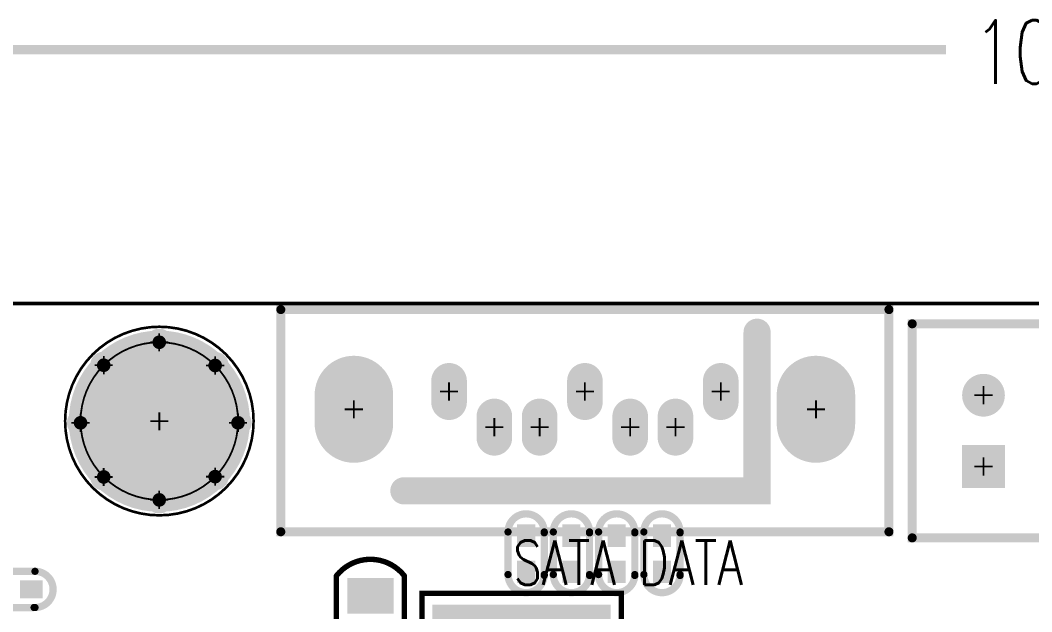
# Model space of a CAD drawing. Extents: x -396 to 4142, y 20 to 2755.
# Drawn here: x 786 to 1903, y 2080 to 2732 of the extents above; entities that cross this region are included whole.
import ezdxf

# ---------------------------------------------------------------- set-up
doc = ezdxf.new("R2010")
doc.units = 0
doc.linetypes.add('TRMIDX_2048', pattern=[2, 1, 1])
for name, color, linetype in [('BOARD_OUTLINE_00', 255, 'CONTINUOUS'), ('DIMENSION1_01', 255, 'CONTINUOUS'), ('DRIL_PLTE_THRU_01', 16, 'CONTINUOUS'), ('DRIL_PLTE_THRU_02', 3, 'CONTINUOUS'), ('DRIL_PLTE_THRU_03', 96, 'CONTINUOUS'), ('DRIL_PLTE_THRU_04', 146, 'CONTINUOUS'), ('DRIL_PLTE_THRU_05', 2, 'CONTINUOUS'), ('DRIL_PLTE_THRU_06', 5, 'CONTINUOUS'), ('DRIL_SYMBOL', 255, 'CONTINUOUS'), ('PADS_BOT', 186, 'CONTINUOUS'), ('PADS_INNER', 1, 'CONTINUOUS'), ('PADS_TOP', 1, 'CONTINUOUS'), ('PART_BOT_2DLINE_00', 56, 'CONTINUOUS'), ('PART_TOP_2DLINE_00', 67, 'CONTINUOUS'), ('PART_TOP_2DLINE_01', 67, 'CONTINUOUS'), ('PART_TOP_COPPER_121', 222, 'CONTINUOUS'), ('PART_TOP_COPPER_128', 210, 'CONTINUOUS'), ('PART_TOP_CUTOUT_01', 67, 'CONTINUOUS'), ('TEXT_01', 1, 'CONTINUOUS'), ('TEXT_105', 2, 'CONTINUOUS')]:
    doc.layers.add(name, color=color, linetype=linetype)
doc.styles.add('W10', font='simplex', dxfattribs={"width": 0.75})

# ---------------------------------------------------------------- blocks, each defined once
blk = doc.blocks.new('BOARD_5725')
at = {"layer": 'BOARD_OUTLINE_00', "const_width": 3.94}
blk.add_lwpolyline([(-786.1, 40, 0.414214), (-746.1, 0), (3110.9, 0, 0.414214), (3150.9, 40), (3150.9, 2320, 0.414214), (3110.9, 2360), (-746.1, 2360, 0.414214), (-786.1, 2320)], format="xyb", close=True, dxfattribs=at)
blk = doc.blocks.new('D_1dfeghi_5816')
at = {"layer": 'DIMENSION1_01', "linetype": 'TRMIDX_2048', "const_width": 10}
blk.add_lwpolyline([(0, 320), (1778.6, 320)], dxfattribs=at)
at = {"layer": 'TEXT_01', "style": 'W10', "width": 0.75}
blk.add_text('100mm', height=70, dxfattribs=at).set_placement((1808.6, 282.5))
blk = doc.blocks.new('SMOOTH_6')
at = {"const_width": 3}
blk.add_lwpolyline([(-1.5, 0, 1), (1.5, 0, 1)], format="xyb", close=True, dxfattribs=at)
blk = doc.blocks.new('PART_BODY_TOP_5732')
at = {"layer": 'PART_TOP_2DLINE_00', "const_width": 6}
blk.add_lwpolyline([(-68.9, 37.9), (63.5, 37.9, -0.486113), (63.5, -37.1), (-68.9, -37.1, -0.348726)], format="xyb", close=True, dxfattribs=at)
at = {"layer": 'PART_TOP_2DLINE_00'}
for p in [(-68.9, 37.9), (63.5, 37.9), (-68.9, -37.1), (63.5, -37.1)]:
    blk.add_blockref('SMOOTH_6', p, dxfattribs=at)
blk = doc.blocks.new('DRIL_HOLE_0')
blk.add_lwpolyline([(0, 0, 1), (0, 0, 1)], format="xyb", close=True)
blk = doc.blocks.new('PAD_0')
blk.add_lwpolyline([(0, 0, 1), (0, 0, 1)], format="xyb", close=True)
blk = doc.blocks.new('PAD_8')
at = {"const_width": 39.37}
blk.add_lwpolyline([(-25.59, 0), (25.59, 0)], dxfattribs=at)
blk = doc.blocks.new('STK_TOP_9')
at = {"layer": 'DRIL_PLTE_THRU_01'}
blk.add_blockref('DRIL_HOLE_0', (0, 0), dxfattribs=at)
at = {"layer": 'DRIL_PLTE_THRU_02'}
blk.add_blockref('DRIL_HOLE_0', (0, 0), dxfattribs=at)
at = {"layer": 'DRIL_PLTE_THRU_03'}
blk.add_blockref('DRIL_HOLE_0', (0, 0), dxfattribs=at)
at = {"layer": 'DRIL_PLTE_THRU_04'}
blk.add_blockref('DRIL_HOLE_0', (0, 0), dxfattribs=at)
at = {"layer": 'DRIL_PLTE_THRU_05'}
blk.add_blockref('DRIL_HOLE_0', (0, 0), dxfattribs=at)
at = {"layer": 'DRIL_PLTE_THRU_06'}
blk.add_blockref('DRIL_HOLE_0', (0, 0), dxfattribs=at)
at = {"layer": 'PADS_BOT'}
blk.add_blockref('PAD_0', (0, 0), dxfattribs=at)
at = {"layer": 'PADS_INNER'}
blk.add_blockref('PAD_0', (0, 0), dxfattribs=at)
at = {"layer": 'PADS_TOP', "rotation": 90}
blk.add_blockref('PAD_8', (0, 0), dxfattribs=at)
blk = doc.blocks.new('SYM_TOP_8')
for name, p in [('STK_TOP_9', (-41.34, 0.18)), ('STK_TOP_9', (41.34, 0.18)), ('PART_BODY_TOP_5732', (0, 0))]:
    blk.add_blockref(name, p)
blk = doc.blocks.new('PART_TOP_141')
blk.add_blockref('SYM_TOP_8', (0, 0))
blk = doc.blocks.new('SMOOTH_8')
at = {"const_width": 4}
blk.add_lwpolyline([(-2, 0, 1), (2, 0, 1)], format="xyb", close=True, dxfattribs=at)
blk = doc.blocks.new('PART_BODY_BOT_5733')
at = {"layer": 'PART_BOT_2DLINE_00', "const_width": 8}
for points in [[(-24, -20, -1), (-24, 20)], [(23, 20, -1), (23, -20)]]:
    blk.add_lwpolyline(points, format="xyb", dxfattribs=at)
for points in [[(-24, 20), (23, 20)], [(-23, -20), (24, -20)]]:
    blk.add_lwpolyline(points, dxfattribs=at)
at = {"layer": 'PART_BOT_2DLINE_00'}
for p in [(-24, 20), (-24, 20), (23, 20), (23, 20), (-24, -20), (-23, -20), (23, -20), (24, -20)]:
    blk.add_blockref('SMOOTH_8', p, dxfattribs=at)
blk = doc.blocks.new('PAD_2')
at = {"const_width": 20}
blk.add_lwpolyline([(-12.5, 0), (12.5, 0)], dxfattribs=at)
blk = doc.blocks.new('STK_BOT_8')
at = {"layer": 'DRIL_PLTE_THRU_01'}
blk.add_blockref('DRIL_HOLE_0', (0, 0), dxfattribs=at)
at = {"layer": 'DRIL_PLTE_THRU_02'}
blk.add_blockref('DRIL_HOLE_0', (0, 0), dxfattribs=at)
at = {"layer": 'DRIL_PLTE_THRU_03'}
blk.add_blockref('DRIL_HOLE_0', (0, 0), dxfattribs=at)
at = {"layer": 'DRIL_PLTE_THRU_04'}
blk.add_blockref('DRIL_HOLE_0', (0, 0), dxfattribs=at)
at = {"layer": 'DRIL_PLTE_THRU_05'}
blk.add_blockref('DRIL_HOLE_0', (0, 0), dxfattribs=at)
at = {"layer": 'DRIL_PLTE_THRU_06'}
blk.add_blockref('DRIL_HOLE_0', (0, 0), dxfattribs=at)
at = {"layer": 'PADS_BOT'}
blk.add_blockref('PAD_2', (0, 0), dxfattribs=at)
at = {"layer": 'PADS_INNER'}
blk.add_blockref('PAD_0', (0, 0), dxfattribs=at)
at = {"layer": 'PADS_TOP'}
blk.add_blockref('PAD_0', (0, 0), dxfattribs=at)
blk = doc.blocks.new('SYM_BOT_9')
for name, p in [('PART_BODY_BOT_5733', (0, 0)), ('STK_BOT_8', (-20, 0)), ('STK_BOT_8', (20, 0))]:
    blk.add_blockref(name, p)
blk = doc.blocks.new('PART_BOT_143')
blk.add_blockref('SYM_BOT_9', (0, 0))
blk = doc.blocks.new('SMOOTH_3$937007874')
at = {"const_width": 1.97}
blk.add_lwpolyline([(-1, 0, 1), (1, 0, 1)], format="xyb", close=True, dxfattribs=at)
blk = doc.blocks.new('PART_BODY_TOP_5749')
at = {"layer": 'PART_TOP_2DLINE_01', "const_width": 6}
blk.add_lwpolyline([(-50, 110), (180, 110), (180, -110), (-50, -110)], close=True, dxfattribs=at)
at = {"layer": 'PART_TOP_CUTOUT_01', "const_width": 3.94}
blk.add_lwpolyline([(40, 110), (90, 110), (90, -100), (40, -100)], close=True, dxfattribs=at)
at = {"layer": 'PART_TOP_2DLINE_01'}
for p in [(-50, 110), (180, 110), (-50, -110), (180, -110)]:
    blk.add_blockref('SMOOTH_6', p, dxfattribs=at)
at = {"layer": 'PART_TOP_CUTOUT_01'}
for p in [(40, 110), (90, 110), (40, -100), (90, -100)]:
    blk.add_blockref('SMOOTH_3$937007874', p, dxfattribs=at)
blk = doc.blocks.new('PAD_20')
at = {"const_width": 74.8}
blk.add_lwpolyline([(-98.4, 0), (98.4, 0)], dxfattribs=at)
blk = doc.blocks.new('STK_TOP_30')
at = {"layer": 'DRIL_PLTE_THRU_01'}
blk.add_blockref('DRIL_HOLE_0', (0, 0), dxfattribs=at)
at = {"layer": 'DRIL_PLTE_THRU_02'}
blk.add_blockref('DRIL_HOLE_0', (0, 0), dxfattribs=at)
at = {"layer": 'DRIL_PLTE_THRU_03'}
blk.add_blockref('DRIL_HOLE_0', (0, 0), dxfattribs=at)
at = {"layer": 'DRIL_PLTE_THRU_04'}
blk.add_blockref('DRIL_HOLE_0', (0, 0), dxfattribs=at)
at = {"layer": 'DRIL_PLTE_THRU_05'}
blk.add_blockref('DRIL_HOLE_0', (0, 0), dxfattribs=at)
at = {"layer": 'DRIL_PLTE_THRU_06'}
blk.add_blockref('DRIL_HOLE_0', (0, 0), dxfattribs=at)
at = {"layer": 'PADS_BOT'}
blk.add_blockref('PAD_0', (0, 0), dxfattribs=at)
at = {"layer": 'PADS_INNER'}
blk.add_blockref('PAD_0', (0, 0), dxfattribs=at)
at = {"layer": 'PADS_TOP', "rotation": 90}
blk.add_blockref('PAD_20', (0, 0), dxfattribs=at)
blk = doc.blocks.new('SYM_TOP_25')
for name, p in [('STK_TOP_30', (0, 0)), ('STK_TOP_30', (133.9, 0)), ('PART_BODY_TOP_5749', (0, 0))]:
    blk.add_blockref(name, p)
blk = doc.blocks.new('PART_TOP_163')
blk.add_blockref('SYM_TOP_25', (0, 0))
blk = doc.blocks.new('PART_BOT_207')
blk.add_blockref('SYM_BOT_9', (0, 0))
blk = doc.blocks.new('PART_BOT_208')
blk.add_blockref('SYM_BOT_9', (0, 0))
blk = doc.blocks.new('PART_BOT_209')
blk.add_blockref('SYM_BOT_9', (0, 0))
blk = doc.blocks.new('PART_BOT_210')
blk.add_blockref('SYM_BOT_9', (0, 0))
blk = doc.blocks.new('SMOOTH_10')
at = {"const_width": 5}
blk.add_lwpolyline([(-2.5, 0, 1), (2.5, 0, 1)], format="xyb", close=True, dxfattribs=at)
blk = doc.blocks.new('PART_BODY_TOP_5771')
at = {"layer": 'PART_TOP_2DLINE_00', "const_width": 10}
blk.add_lwpolyline([(-78.7, 78.7), (157.5, 78.7), (157.5, -1889.8), (-78.7, -1889.8)], close=True, dxfattribs=at)
at = {"layer": 'PART_TOP_2DLINE_00'}
for p in [(-78.7, 78.7), (157.5, 78.7)]:
    blk.add_blockref('SMOOTH_10', p, dxfattribs=at)
blk = doc.blocks.new('DRIL_SYMBOL_31$4960629921')
at = {"layer": 'DRIL_SYMBOL', "const_width": 2}
for points in [[(-10, 0), (10, 0)], [(0, -10), (0, 10)]]:
    blk.add_lwpolyline(points, dxfattribs=at)
blk = doc.blocks.new('DRIL_HOLE_31$4960629921')
at = {"const_width": 15.7}
blk.add_lwpolyline([(-7.9, 0, 1), (7.9, 0, 1)], format="xyb", close=True, dxfattribs=at)
blk.add_blockref('DRIL_SYMBOL_31$4960629921', (0, 0))
blk = doc.blocks.new('PAD_13')
at = {"const_width": 23.6}
blk.add_lwpolyline([(0, -11.8, 1), (0, 11.8, 1)], format="xyb", close=True, dxfattribs=at)
blk = doc.blocks.new('PAD_35')
at = {"const_width": 47.2}
blk.add_lwpolyline([(-23.6, 0), (23.6, 0)], dxfattribs=at)
blk = doc.blocks.new('STK_TOP_58')
at = {"layer": 'DRIL_PLTE_THRU_01'}
blk.add_blockref('DRIL_HOLE_31$4960629921', (0, 0), dxfattribs=at)
at = {"layer": 'DRIL_PLTE_THRU_02'}
blk.add_blockref('DRIL_HOLE_31$4960629921', (0, 0), dxfattribs=at)
at = {"layer": 'DRIL_PLTE_THRU_03'}
blk.add_blockref('DRIL_HOLE_31$4960629921', (0, 0), dxfattribs=at)
at = {"layer": 'DRIL_PLTE_THRU_04'}
blk.add_blockref('DRIL_HOLE_31$4960629921', (0, 0), dxfattribs=at)
at = {"layer": 'DRIL_PLTE_THRU_05'}
blk.add_blockref('DRIL_HOLE_31$4960629921', (0, 0), dxfattribs=at)
at = {"layer": 'DRIL_PLTE_THRU_06'}
blk.add_blockref('DRIL_HOLE_31$4960629921', (0, 0), dxfattribs=at)
at = {"layer": 'PADS_BOT'}
blk.add_blockref('PAD_35', (0, 0), dxfattribs=at)
at = {"layer": 'PADS_INNER'}
blk.add_blockref('PAD_13', (0, 0), dxfattribs=at)
at = {"layer": 'PADS_TOP'}
blk.add_blockref('PAD_35', (0, 0), dxfattribs=at)
blk = doc.blocks.new('STK_TOP_57')
at = {"layer": 'DRIL_PLTE_THRU_01'}
blk.add_blockref('DRIL_HOLE_31$4960629921', (0, 0), dxfattribs=at)
at = {"layer": 'DRIL_PLTE_THRU_02'}
blk.add_blockref('DRIL_HOLE_31$4960629921', (0, 0), dxfattribs=at)
at = {"layer": 'DRIL_PLTE_THRU_03'}
blk.add_blockref('DRIL_HOLE_31$4960629921', (0, 0), dxfattribs=at)
at = {"layer": 'DRIL_PLTE_THRU_04'}
blk.add_blockref('DRIL_HOLE_31$4960629921', (0, 0), dxfattribs=at)
at = {"layer": 'DRIL_PLTE_THRU_05'}
blk.add_blockref('DRIL_HOLE_31$4960629921', (0, 0), dxfattribs=at)
at = {"layer": 'DRIL_PLTE_THRU_06'}
blk.add_blockref('DRIL_HOLE_31$4960629921', (0, 0), dxfattribs=at)
at = {"layer": 'PADS_BOT'}
blk.add_blockref('PAD_13', (0, 0), dxfattribs=at)
at = {"layer": 'PADS_INNER'}
blk.add_blockref('PAD_13', (0, 0), dxfattribs=at)
at = {"layer": 'PADS_TOP'}
blk.add_blockref('PAD_13', (0, 0), dxfattribs=at)
blk = doc.blocks.new('SYM_TOP_47')
for name, p in [('PART_BODY_TOP_5771', (0, 0)), ('STK_TOP_58', (0, 0)), ('STK_TOP_57', (78.7, 0))]:
    blk.add_blockref(name, p)
blk = doc.blocks.new('PART_TOP_311')
blk.add_blockref('SYM_TOP_47', (0, 0))
blk = doc.blocks.new('SMOOTH_30')
at = {"const_width": 15}
blk.add_lwpolyline([(-7.5, 0, 1), (7.5, 0, 1)], format="xyb", close=True, dxfattribs=at)
blk = doc.blocks.new('PART_BODY_TOP_5782')
at = {"layer": 'PART_TOP_2DLINE_00', "const_width": 10}
blk.add_lwpolyline([(-80.6, 135.2), (590.9, 135.2), (590.9, -110), (-80.6, -110)], close=True, dxfattribs=at)
at = {"layer": 'PART_TOP_2DLINE_00', "const_width": 30}
blk.add_lwpolyline([(455, 90), (65, 90), (65, -85)], dxfattribs=at)
at = {"layer": 'PART_TOP_2DLINE_00'}
for name, p in [('SMOOTH_10', (-80.6, 135.2)), ('SMOOTH_10', (590.9, 135.2)), ('SMOOTH_30', (65, 90)), ('SMOOTH_30', (455, 90)), ('SMOOTH_30', (65, -85)), ('SMOOTH_10', (-80.6, -110)), ('SMOOTH_10', (590.9, -110))]:
    blk.add_blockref(name, p, dxfattribs=at)
blk = doc.blocks.new('DRIL_SYMBOL_23$6220472441')
at = {"layer": 'DRIL_SYMBOL', "const_width": 2}
for points in [[(-10, 0), (10, 0)], [(0, -10), (0, 10)]]:
    blk.add_lwpolyline(points, dxfattribs=at)
blk = doc.blocks.new('DRIL_HOLE_23$6220472441')
at = {"const_width": 11.8}
blk.add_lwpolyline([(-5.9, 0, 1), (5.9, 0, 1)], format="xyb", close=True, dxfattribs=at)
blk.add_blockref('DRIL_SYMBOL_23$6220472441', (0, 0))
blk = doc.blocks.new('PAD_47')
at = {"const_width": 19.7}
blk.add_lwpolyline([(-11.8, -9.8), (11.8, -9.8, 1), (11.8, 9.8), (-11.8, 9.8, 1)], format="xyb", close=True, dxfattribs=at)
blk = doc.blocks.new('STK_TOP_72')
at = {"layer": 'DRIL_PLTE_THRU_01'}
blk.add_blockref('DRIL_HOLE_23$6220472441', (0, 0), dxfattribs=at)
at = {"layer": 'DRIL_PLTE_THRU_02'}
blk.add_blockref('DRIL_HOLE_23$6220472441', (0, 0), dxfattribs=at)
at = {"layer": 'DRIL_PLTE_THRU_03'}
blk.add_blockref('DRIL_HOLE_23$6220472441', (0, 0), dxfattribs=at)
at = {"layer": 'DRIL_PLTE_THRU_04'}
blk.add_blockref('DRIL_HOLE_23$6220472441', (0, 0), dxfattribs=at)
at = {"layer": 'DRIL_PLTE_THRU_05'}
blk.add_blockref('DRIL_HOLE_23$6220472441', (0, 0), dxfattribs=at)
at = {"layer": 'DRIL_PLTE_THRU_06'}
blk.add_blockref('DRIL_HOLE_23$6220472441', (0, 0), dxfattribs=at)
at = {"layer": 'PADS_BOT', "rotation": 90}
blk.add_blockref('PAD_47', (0, 0), dxfattribs=at)
at = {"layer": 'PADS_INNER', "rotation": 90}
blk.add_blockref('PAD_47', (0, 0), dxfattribs=at)
at = {"layer": 'PADS_TOP', "rotation": 90}
blk.add_blockref('PAD_47', (0, 0), dxfattribs=at)
blk = doc.blocks.new('DRIL_SYMBOL_45$2755905512')
at = {"layer": 'DRIL_SYMBOL', "const_width": 2}
for points in [[(-10, 0), (10, 0)], [(0, -10), (0, 10)]]:
    blk.add_lwpolyline(points, dxfattribs=at)
blk = doc.blocks.new('DRIL_HOLE_45$2755905512')
at = {"const_width": 22.6}
blk.add_lwpolyline([(-11.3, 0, 1), (11.3, 0, 1)], format="xyb", close=True, dxfattribs=at)
blk.add_blockref('DRIL_SYMBOL_45$2755905512', (0, 0))
blk = doc.blocks.new('PAD_49')
at = {"const_width": 43.3}
blk.add_lwpolyline([(-15.7, -21.7), (15.7, -21.7, 1), (15.7, 21.7), (-15.7, 21.7, 1)], format="xyb", close=True, dxfattribs=at)
blk = doc.blocks.new('STK_TOP_73')
at = {"layer": 'DRIL_PLTE_THRU_01'}
blk.add_blockref('DRIL_HOLE_45$2755905512', (0, 0), dxfattribs=at)
at = {"layer": 'DRIL_PLTE_THRU_02'}
blk.add_blockref('DRIL_HOLE_45$2755905512', (0, 0), dxfattribs=at)
at = {"layer": 'DRIL_PLTE_THRU_03'}
blk.add_blockref('DRIL_HOLE_45$2755905512', (0, 0), dxfattribs=at)
at = {"layer": 'DRIL_PLTE_THRU_04'}
blk.add_blockref('DRIL_HOLE_45$2755905512', (0, 0), dxfattribs=at)
at = {"layer": 'DRIL_PLTE_THRU_05'}
blk.add_blockref('DRIL_HOLE_45$2755905512', (0, 0), dxfattribs=at)
at = {"layer": 'DRIL_PLTE_THRU_06'}
blk.add_blockref('DRIL_HOLE_45$2755905512', (0, 0), dxfattribs=at)
at = {"layer": 'PADS_BOT', "rotation": 90}
blk.add_blockref('PAD_49', (0, 0), dxfattribs=at)
at = {"layer": 'PADS_INNER', "rotation": 90}
blk.add_blockref('PAD_49', (0, 0), dxfattribs=at)
at = {"layer": 'PADS_TOP', "rotation": 90}
blk.add_blockref('PAD_49', (0, 0), dxfattribs=at)
blk = doc.blocks.new('SYM_TOP_58')
for name, p in [('PART_BODY_TOP_5782', (0, 0)), ('STK_TOP_73', (0, 0)), ('STK_TOP_73', (510.2, 0)), ('STK_TOP_72', (155.1, 19.7)), ('STK_TOP_72', (205.1, 19.7)), ('STK_TOP_72', (305.1, 19.7)), ('STK_TOP_72', (355.1, 19.7)), ('STK_TOP_72', (105.1, -19.6)), ('STK_TOP_72', (255.1, -19.6)), ('STK_TOP_72', (405.1, -19.6))]:
    blk.add_blockref(name, p)
blk = doc.blocks.new('PART_TOP_333')
blk.add_blockref('SYM_TOP_58', (0, 0))
blk = doc.blocks.new('PART_BODY_TOP_5788')
at = {"layer": 'PART_TOP_2DLINE_01', "const_width": 2}
blk.add_lwpolyline([(-87, 0.2, 1), (86.9, 0.2, 1)], format="xyb", close=True, dxfattribs=at)
at = {"layer": 'PART_TOP_COPPER_121', "const_width": 2}
blk.add_lwpolyline([(-103.6, 0.2, 1), (103.6, 0.2, 1)], format="xyb", close=True, dxfattribs=at)
at = {"layer": 'PART_TOP_COPPER_128', "const_width": 2}
blk.add_lwpolyline([(-104.5, 0.2, 1), (104.5, 0.2, 1)], format="xyb", close=True, dxfattribs=at)
blk = doc.blocks.new('DRIL_SYMBOL_120')
at = {"layer": 'DRIL_SYMBOL', "const_width": 2}
for points in [[(-10, 0), (10, 0)], [(0, -10), (0, 10)]]:
    blk.add_lwpolyline(points, dxfattribs=at)
blk = doc.blocks.new('DRIL_HOLE_120')
at = {"const_width": 60}
blk.add_lwpolyline([(-30, 0, 1), (30, 0, 1)], format="xyb", close=True, dxfattribs=at)
blk.add_blockref('DRIL_SYMBOL_120', (0, 0))
blk = doc.blocks.new('PAD_54')
at = {"const_width": 100}
blk.add_lwpolyline([(0, -50, 1), (0, 50, 1)], format="xyb", close=True, dxfattribs=at)
blk = doc.blocks.new('STK_TOP_194')
at = {"layer": 'DRIL_PLTE_THRU_01'}
blk.add_blockref('DRIL_HOLE_120', (0, 0), dxfattribs=at)
at = {"layer": 'DRIL_PLTE_THRU_02'}
blk.add_blockref('DRIL_HOLE_120', (0, 0), dxfattribs=at)
at = {"layer": 'DRIL_PLTE_THRU_03'}
blk.add_blockref('DRIL_HOLE_120', (0, 0), dxfattribs=at)
at = {"layer": 'DRIL_PLTE_THRU_04'}
blk.add_blockref('DRIL_HOLE_120', (0, 0), dxfattribs=at)
at = {"layer": 'DRIL_PLTE_THRU_05'}
blk.add_blockref('DRIL_HOLE_120', (0, 0), dxfattribs=at)
at = {"layer": 'DRIL_PLTE_THRU_06'}
blk.add_blockref('DRIL_HOLE_120', (0, 0), dxfattribs=at)
at = {"layer": 'PADS_BOT'}
blk.add_blockref('PAD_54', (0, 0), dxfattribs=at)
at = {"layer": 'PADS_INNER'}
blk.add_blockref('PAD_54', (0, 0), dxfattribs=at)
at = {"layer": 'PADS_TOP'}
blk.add_blockref('PAD_54', (0, 0), dxfattribs=at)
blk = doc.blocks.new('DRIL_SYMBOL_15')
at = {"layer": 'DRIL_SYMBOL', "const_width": 2}
for points in [[(-10, 0), (10, 0)], [(0, -10), (0, 10)]]:
    blk.add_lwpolyline(points, dxfattribs=at)
blk = doc.blocks.new('DRIL_HOLE_15')
at = {"const_width": 7.5}
blk.add_lwpolyline([(-3.75, 0, 1), (3.75, 0, 1)], format="xyb", close=True, dxfattribs=at)
blk.add_blockref('DRIL_SYMBOL_15', (0, 0))
blk = doc.blocks.new('PAD_55')
at = {"const_width": 15}
blk.add_lwpolyline([(0, -7.5, 1), (0, 7.5, 1)], format="xyb", close=True, dxfattribs=at)
blk = doc.blocks.new('STK_TOP_77')
at = {"layer": 'DRIL_PLTE_THRU_01'}
blk.add_blockref('DRIL_HOLE_15', (0, 0), dxfattribs=at)
at = {"layer": 'DRIL_PLTE_THRU_02'}
blk.add_blockref('DRIL_HOLE_15', (0, 0), dxfattribs=at)
at = {"layer": 'DRIL_PLTE_THRU_03'}
blk.add_blockref('DRIL_HOLE_15', (0, 0), dxfattribs=at)
at = {"layer": 'DRIL_PLTE_THRU_04'}
blk.add_blockref('DRIL_HOLE_15', (0, 0), dxfattribs=at)
at = {"layer": 'DRIL_PLTE_THRU_05'}
blk.add_blockref('DRIL_HOLE_15', (0, 0), dxfattribs=at)
at = {"layer": 'DRIL_PLTE_THRU_06'}
blk.add_blockref('DRIL_HOLE_15', (0, 0), dxfattribs=at)
at = {"layer": 'PADS_BOT'}
blk.add_blockref('PAD_55', (0, 0), dxfattribs=at)
at = {"layer": 'PADS_INNER'}
blk.add_blockref('PAD_55', (0, 0), dxfattribs=at)
at = {"layer": 'PADS_TOP'}
blk.add_blockref('PAD_55', (0, 0), dxfattribs=at)
blk = doc.blocks.new('SYM_TOP_64')
for name, p in [('PART_BODY_TOP_5788', (0, 0)), ('STK_TOP_77', (-0.12, 87.15)), ('STK_TOP_194', (0, 0)), ('STK_TOP_77', (-61.4, 61.81)), ('STK_TOP_77', (61.59, 61.5)), ('STK_TOP_77', (-87.03, -1.72)), ('STK_TOP_77', (86.85, -1.74)), ('STK_TOP_77', (-61.41, -61.49)), ('STK_TOP_77', (61.57, -61.14)), ('STK_TOP_77', (-0.12, -86.79))]:
    blk.add_blockref(name, p)
blk = doc.blocks.new('PART_TOP_358')
blk.add_blockref('SYM_TOP_64', (0, 0))

msp = doc.modelspace()

# ---------------------------------------------------------------- block references
for name, p in [('D_1dfeghi_5816', (30, 2380)), ('BOARD_5725', (820, 60)), ('PART_TOP_358', (940, 2290))]:
    msp.add_blockref(name, p)
for name, p, rotation in [('PART_TOP_333', (1665, 2303.2), 180), ('PART_TOP_311', (1850, 2240), 90), ('PART_TOP_141', (1173.4, 2055.9), 90), ('PART_TOP_163', (1340, 2050), 270)]:
    msp.add_blockref(name, p, dxfattribs=dict(rotation=rotation))
at = {"xscale": -1, "rotation": -270}
for name, p in [('PART_BOT_207', (1345, 2143.8)), ('PART_BOT_208', (1395, 2143.8)), ('PART_BOT_209', (1445, 2143.8)), ('PART_BOT_210', (1495, 2143.8))]:
    msp.add_blockref(name, p, dxfattribs=at)
at = {"xscale": -1}
msp.add_blockref('PART_BOT_143', (778.7, 2104.4), dxfattribs=at)

# ---------------------------------------------------------------- texts
at = {"layer": 'TEXT_105', "style": 'W10', "width": 0.75}
msp.add_text('SATA DATA', height=49, dxfattribs=at).set_placement((1330.9, 2109.5))

doc.saveas('drawing.dxf')
